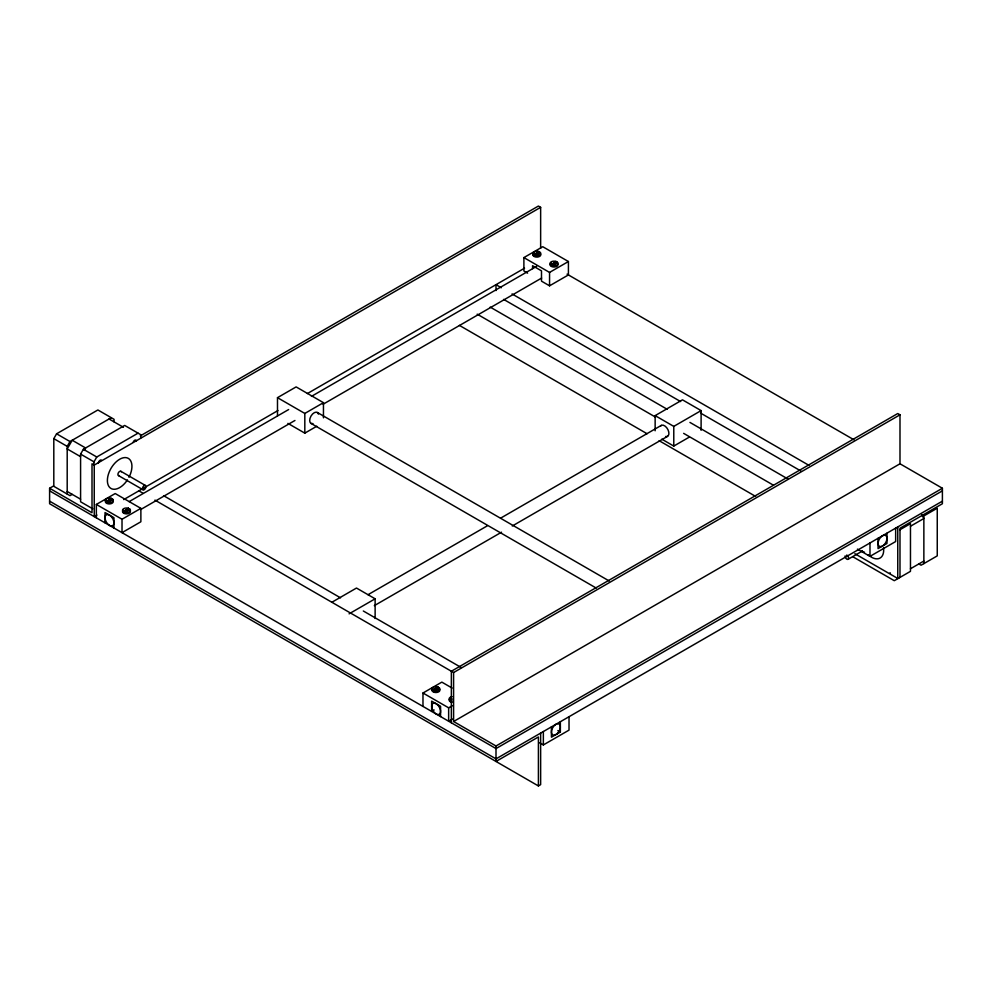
<?xml version="1.0" encoding="UTF-8"?>
<svg xmlns="http://www.w3.org/2000/svg" width="992" height="992" viewBox="0 0 992 992"><rect width="100%" height="100%" fill="white"/><g stroke="black" fill="none" stroke-linecap="round" stroke-linejoin="round"><path stroke-width="1.49" d="M72.218 494.376L69.986 495.665L53.804 486.316L53.804 438.638L56.594 433.802L97.886 409.969L114.068 419.306L114.068 421.885M67.196 494.053L67.196 446.363L69.986 441.539L111.278 417.694M92.752 508.809L80.588 501.778L80.588 454.1L83.378 449.264L124.67 425.432L140.852 434.769L140.852 437.844M84.184 450.467L85.61 447.975L72.218 440.25L67.196 448.942L80.588 456.68M93.98 464.913L93.98 461.838L96.77 457.002L138.062 433.157M540.64 733.113L540.64 784.66L538.408 785.949L49.6 503.738L49.6 488.262L53.618 485.944M140.269 435.922L538.408 206.051L540.64 207.34L540.64 248.273M49.6 488.262L92.008 512.752L92.008 463.785L94.24 465.074L540.64 207.34M277.487 415.846L277.487 397.668L296.124 386.905L323.454 402.678L323.454 417.83M96.348 504.432L115.208 493.545L140.876 508.363L140.876 521.767L122.016 532.654L122.016 519.25L96.348 504.432L96.348 517.836M527.608 273.147L523.888 271.002L523.888 257.598L542.748 246.71L568.416 261.528L568.416 274.933L549.556 285.82L541.496 281.158L541.496 270.853L532.568 265.695L532.568 268.646M105.859 502.15L111.253 498.393L105.859 502.15L107.31 502.981L112.704 499.224L108.388 502.361M533.398 255.304L538.792 251.546L533.398 255.304L534.849 256.147L540.243 252.39L535.928 255.514M96.918 515.071L94.24 516.621L94.24 465.074M123.727 499.596L277.983 410.539M307.384 393.564L524.557 268.175M129.121 501.642L288.647 409.547M311.438 396.378L536.647 266.364M123.045 512.07L128.439 508.313L123.045 512.07L124.496 512.901L129.89 509.144L125.575 512.281M550.585 265.236L555.979 261.479L550.585 265.236L552.036 266.067L557.43 262.31L552.036 266.067M277.487 397.668L304.817 413.441L323.454 402.678M122.016 519.25L140.876 508.363M523.888 257.598L549.556 272.416L568.416 261.528M140.79 509.479L294.959 420.472M323.107 404.228L541.62 278.07M287.903 423.373L304.817 433.144L316.795 426.225M331.762 602.33L356.488 588.045L375.125 598.808L375.125 618.512M655.142 430.776L655.142 415.623L682.471 399.838L701.108 410.601L701.108 430.305M368.007 594.716L487.196 525.896M500.588 518.171L661.304 425.382M349.097 613.837L375.125 598.808M655.142 415.623L673.779 426.386L701.108 410.601M374.319 605.653L501.543 532.196M512.269 526.008L667.616 436.319M661.8 439.158L673.779 446.078L689.39 437.063M453.592 672.539L899.992 414.817L899.992 463.785L453.592 721.506L453.592 672.539L154.926 500.117M422.976 706.416L422.976 693.011L441.837 682.124L452.104 688.051M432.487 690.717L437.881 686.96L432.487 690.717L433.938 691.56L439.32 687.803L435.017 690.928M452.067 701.059A3.943 2.282 0 0 1 451.124 700.836L450.306 701.121L449.674 700.005L451.831 698.752M449.674 700.637L451.831 699.397M434.161 709.962L431.644 711.413L431.644 701.108L440.572 706.267L440.572 716.571M422.976 693.011L448.644 707.829L452.414 705.647M452.414 719.051L448.644 721.234L448.644 707.829M453.592 721.506L496 745.996L942.4 488.262L942.4 503.738L899.992 528.215L899.992 577.183L897.76 578.472L854.868 553.71M942.4 490.842L496 748.576L49.6 490.842M942.4 501.158L496 758.88L49.6 501.158M848.21 559.215L862.432 551.006M899.756 529.852L910.47 523.664L910.47 571.342L894.288 580.692L852.996 556.847M910.47 526.244L923.862 518.506L921.717 514.786M560.356 721.73L560.356 732.034L551.428 737.192L551.428 726.888M539.586 742.76L543.356 744.942L569.024 730.124L569.024 716.72M857.41 549.109L869.984 556.363L895.652 541.545L895.652 528.141M910.47 568.763L923.862 561.038M538.792 252.191L540.243 253.034M555.979 262.124L557.43 262.954M111.253 499.038L112.704 499.869M128.439 508.958L129.89 509.789M437.881 687.605L439.32 688.448M899.992 414.817L897.76 413.528L451.36 671.249L451.36 722.796M899.992 463.785L942.4 488.262M567.052 274.139L853.926 439.766M501.344 287.754L496 284.667L496 290.557M512.046 293.93L808.976 465.36M503.638 299.386L680.586 401.549M700.637 413.118L800.953 471.039M490.209 307.098L667.157 409.262M689.948 422.418L787.809 478.925M918.84 563.94L921.072 565.217L937.254 555.88L937.254 508.202L923.862 515.927L923.862 563.617M477.189 314.166L655.489 417.099M683.637 433.355L773.45 485.212M459.408 325.388L647.082 433.74M659.147 440.708L755.668 496.434M317.291 412.449L609.249 581.002M310.98 423.386L596.242 588.07M109.046 418.984L123.442 427.292M56.594 433.802L69.986 441.539M83.378 449.264L96.77 457.002M163.581 495.678L340.541 597.841M363.32 610.998L461.181 667.492M120.751 471.237L145.303 485.41M118.556 475.627L143.108 489.8M53.804 438.638L67.196 446.363M80.588 454.1L93.98 461.838M557.839 730.583L560.356 732.034M138.88 490.842L142.898 493.16M67.196 491.474L80.588 499.199M897.76 526.926L897.76 578.472M886.972 533.15L886.972 543.467L878.044 548.613L878.044 538.309M869.984 542.971L869.984 556.363M673.779 426.386L673.779 446.078M549.556 272.416L549.556 285.82M543.356 731.538L543.356 744.942M538.408 785.949L538.408 736.969L496 761.459L496 745.996M304.817 413.441L304.817 433.144M113.956 528.004L113.956 517.688L105.028 512.529L105.028 522.846M555.979 262.768A3.943 2.282 0 0 1 557.244 266.042A3.943 2.282 0 0 1 551.478 266.476A3.943 2.282 0 0 1 551.217 263.128M557.43 262.31A3.943 2.282 0 0 1 556.797 265.062A3.943 2.282 0 0 1 552.036 265.422M550.585 264.591A3.943 2.282 0 0 1 551.217 261.838A3.943 2.282 0 0 1 555.979 261.479M540.243 252.39A3.943 2.282 0 0 1 539.611 255.13A3.943 2.282 0 0 1 534.849 255.502M533.398 254.659A3.943 2.282 0 0 1 534.031 251.918A3.943 2.282 0 0 1 538.792 251.546M540.243 253.679A3.943 2.282 0 0 1 537.342 257.077A3.943 2.282 0 0 1 533.014 254.225M533.398 253.679A3.943 2.282 0 0 1 534.031 253.208M128.439 509.603A3.943 2.282 0 0 1 129.704 512.876A3.943 2.282 0 0 1 123.938 513.323A3.943 2.282 0 0 1 123.678 509.962M129.89 509.144A3.943 2.282 0 0 1 129.258 511.897A3.943 2.282 0 0 1 124.496 512.256M123.045 511.426A3.943 2.282 0 0 1 123.678 508.673A3.943 2.282 0 0 1 128.439 508.313M112.704 499.224A3.943 2.282 0 0 1 112.071 501.977A3.943 2.282 0 0 1 107.31 502.336M105.859 501.506A3.943 2.282 0 0 1 106.491 498.753A3.943 2.282 0 0 1 111.253 498.393M112.704 500.514A3.943 2.282 0 0 1 109.802 503.911A3.943 2.282 0 0 1 105.474 501.059M105.859 500.514A3.943 2.282 0 0 1 106.491 500.042M439.32 687.803A3.943 2.282 0 0 1 438.7 690.544A3.943 2.282 0 0 1 433.938 690.916M432.487 690.072A3.943 2.282 0 0 1 433.12 687.332A3.943 2.282 0 0 1 437.881 686.96M449.674 700.005A3.943 2.282 0 0 1 452.067 696.657M437.881 688.25A3.943 2.282 0 0 1 439.481 691.188A3.943 2.282 0 0 1 434.558 692.366A3.943 2.282 0 0 1 432.09 689.638M432.487 689.093A3.943 2.282 0 0 1 433.12 688.609M452.067 702.348A3.943 2.282 0 0 1 449.674 699.013M864.516 552.172A3.943 2.282 0 0 1 863.561 551.949M862.742 551.589A3.943 2.282 0 0 1 862.11 551.118M660.598 426.039A6.312 3.646 60 0 1 668 429.759A6.312 3.646 60 0 1 665.62 436.492M312.976 423.559A6.312 3.646 -60 0 1 310.98 416.094A6.312 3.646 -60 0 1 318.444 414.086M890.394 573.178A2.368 1.364 60 0 1 890.01 572.731M846.684 555.061A2.455 1.426 60 0 1 848.594 558.136A2.455 1.426 60 0 1 846.734 559.104A2.455 1.426 60 0 1 845.147 555.867M883.525 547.683A17.36 10.019 60 0 1 868.099 554.726M133.238 442.134A2.368 1.364 -60 0 1 135.086 440.088A2.368 1.364 -60 0 1 136.388 441.142M98.456 462.979A2.368 1.364 -60 0 1 99.808 460.437A2.368 1.364 -60 0 1 101.63 460.437M119.387 475.577A2.455 1.426 -60 0 1 118.296 472.948A2.455 1.426 -60 0 1 121.272 471.77M127.435 479.905A17.36 10.019 -60 0 1 107.682 483.451A17.36 10.019 -60 0 1 122.624 457.957A17.36 10.019 -60 0 1 128.96 477.301M557.045 733.77A6.312 3.646 -60 0 0 559.042 723.999A6.312 3.646 -60 0 0 551.577 730.62A6.312 3.646 -60 0 0 557.045 733.77M431.644 706.267A6.312 3.646 60 0 0 438.34 714.6A6.312 3.646 60 0 0 438.34 705.672A6.312 3.646 60 0 0 431.644 706.267M883.674 545.191A6.312 3.646 -60 0 0 885.67 535.42A6.312 3.646 -60 0 0 878.205 542.041A6.312 3.646 -60 0 0 883.674 545.191M105.028 517.688A6.312 3.646 60 0 0 111.724 526.02A6.312 3.646 60 0 0 111.724 517.092A6.312 3.646 60 0 0 105.028 517.688M144.386 489.502A2.455 1.426 -60 0 0 145.613 485.609A2.455 1.426 -60 0 0 142.612 487.704A2.455 1.426 -60 0 0 144.386 489.502"/></g></svg>
